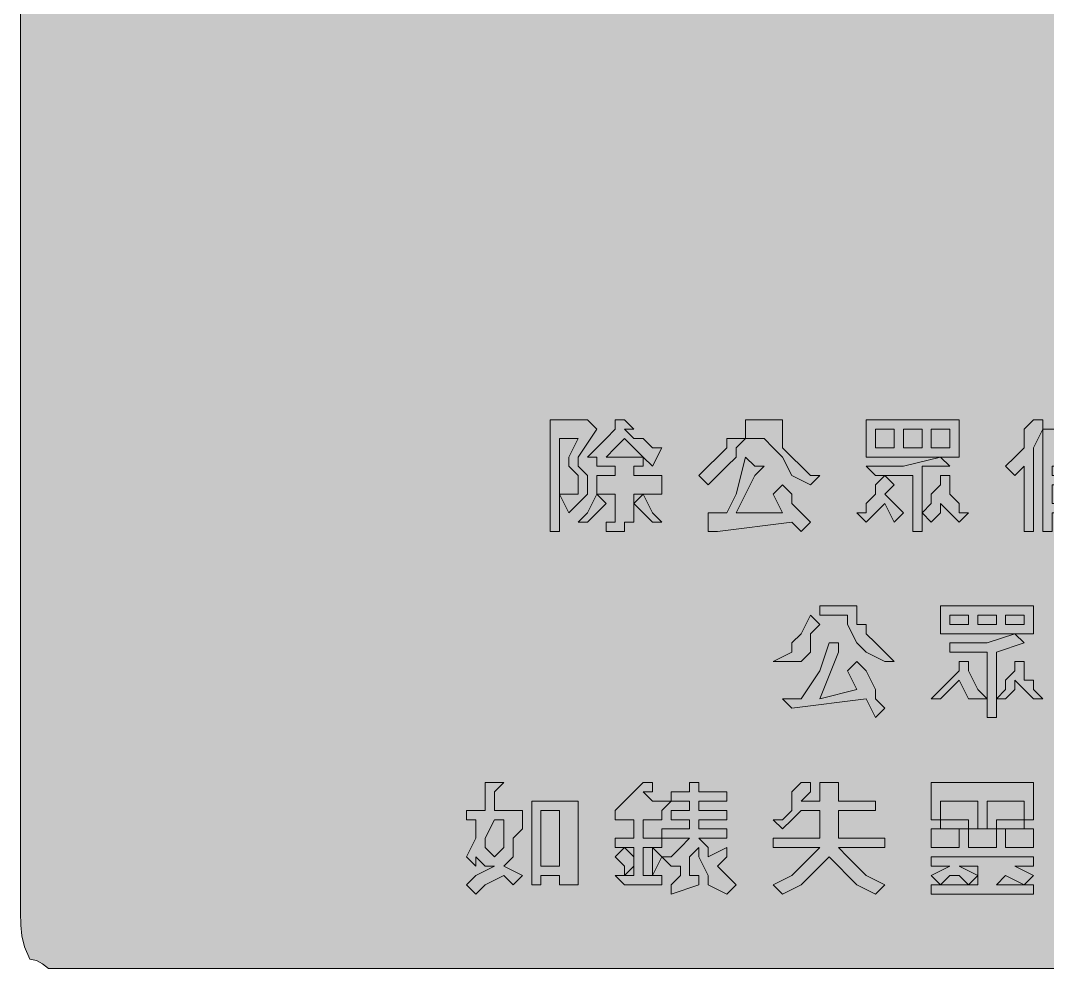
# Model space of a CAD drawing. Header units: metres. Extents: x 10 to 558, y 11 to 258.
# Drawn here: x 9.8 to 142.3, y 11 to 133.4 of the extents above; entities that cross this region are included whole.
import ezdxf

# ---------------------------------------------------------------- set-up
doc = ezdxf.new("R2010")
doc.units = ezdxf.units.M
doc.layers.add('FILL_FIREBRICK_C36B00', color=7, linetype='Continuous', true_color=0xc36b00)
doc.layers.add('FILL_WHITE_FFFFFF', color=7, linetype='Continuous', true_color=0xffffff)

msp = doc.modelspace()

# ---------------------------------------------------------------- hatches: boundary and pattern name
at = {"layer": 'FILL_FIREBRICK_C36B00', "true_color": 0xc36b00}
h = msp.add_hatch(color=7, dxfattribs=at)
h.dxf.hatch_style = 1
h.paths.add_polyline_path([(552.54, 258.22), (553.8, 258.09), (554.83, 257.73), (555.75, 257.04), (557.14, 255.43), (557.56, 254.72), (557.85, 254.04), (558.11, 252.65), (558.15, 251.04), (558.15, 18.24), (558.15, 14.64), (557.75, 14.59), (557.44, 14.43), (556.95, 13.89), (556.46, 13.12), (555.75, 12.24), (554.83, 11.55), (553.8, 11.19), (552.54, 11.06), (550.95, 11.04), (16.95, 11.04), (13.35, 11.04), (12.6, 11.64), (11.83, 12.05), (10.95, 12.24), (10.26, 13.85), (9.9, 15.24), (9.77, 16.63), (9.75, 18.24), (9.75, 251.04), (9.75, 254.64), (10.35, 255.39), (10.76, 256.16), (10.95, 257.04), (11.83, 257.23), (12.6, 257.64), (13.35, 258.24), (16.95, 258.24), (550.95, 258.24), (552.54, 258.22)])
at = {"layer": 'FILL_WHITE_FFFFFF', "true_color": 0xffffff}
h = msp.add_hatch(color=7, dxfattribs=at)
h.dxf.hatch_style = 1
h.paths.add_polyline_path([(78.15, 67.44), (78.15, 81.84), (81.75, 81.84), (82.95, 81.84), (84.15, 80.64), (81.75, 77.04), (81.75, 75.84), (82.95, 74.64), (82.95, 73.44), (82.95, 72.24), (81.75, 71.04), (80.55, 69.84), (79.35, 72.24), (79.35, 67.44), (78.15, 67.44)])
h.paths.add_polyline_path([(80.55, 72.24), (81.75, 72.24), (81.75, 73.44), (81.75, 74.64), (80.55, 75.84), (80.55, 77.04), (81.75, 79.44), (79.35, 79.44), (79.35, 72.24), (80.55, 72.24)], flags=16)
h = msp.add_hatch(color=7, dxfattribs=at)
h.dxf.hatch_style = 1
h.paths.add_polyline_path([(88.95, 75.84), (88.95, 74.64), (92.55, 74.64), (92.55, 72.24), (88.95, 72.24), (88.95, 69.84), (88.95, 68.64), (87.75, 68.64), (87.75, 67.44), (86.55, 67.44), (85.35, 67.44), (85.35, 68.64), (86.55, 68.64), (86.55, 69.84), (86.55, 72.24), (84.15, 72.24), (84.15, 74.64), (86.55, 74.64), (86.55, 75.84), (84.15, 75.84), (84.15, 77.04), (82.95, 77.04), (84.15, 78.24), (85.35, 79.44), (86.55, 80.64), (86.55, 81.84), (87.75, 81.84), (88.95, 80.64), (87.75, 80.64), (88.95, 79.44), (90.15, 79.44), (91.35, 78.24), (92.55, 78.24), (91.35, 75.84), (90.15, 77.04), (90.15, 75.84), (88.95, 75.84)])
h.paths.add_polyline_path([(88.95, 78.24), (87.75, 79.44), (86.55, 78.24), (85.35, 77.04), (90.15, 77.04), (88.95, 78.24)], flags=16)
h = msp.add_hatch(color=7, dxfattribs=at)
h.dxf.hatch_style = 1
h.paths.add_polyline_path([(108.15, 81.84), (108.15, 80.64), (108.15, 79.44), (108.15, 78.24), (109.35, 77.04), (110.55, 75.84), (111.75, 74.64), (112.95, 74.64), (111.75, 73.44), (109.35, 74.64), (108.15, 77.04), (106.95, 78.24), (105.75, 79.44), (103.35, 79.44), (103.35, 81.84), (108.15, 81.84)])
h = msp.add_hatch(color=7, dxfattribs=at)
h.dxf.hatch_style = 1
h.paths.add_polyline_path([(118.95, 81.84), (130.95, 81.84), (130.95, 77.04), (118.95, 77.04), (118.95, 81.84)])
h.paths.add_polyline_path([(120.15, 78.24), (122.55, 78.24), (122.55, 80.64), (120.15, 80.64), (120.15, 78.24)], flags=16)
h.paths.add_polyline_path([(123.75, 80.64), (123.75, 78.24), (126.15, 78.24), (126.15, 80.64), (123.75, 80.64)], flags=16)
h.paths.add_polyline_path([(129.75, 80.64), (127.35, 80.64), (127.35, 78.24), (129.75, 78.24), (129.75, 80.64)], flags=16)
h = msp.add_hatch(color=7, dxfattribs=at)
h.dxf.hatch_style = 1
h.paths.add_polyline_path([(141.75, 80.64), (140.55, 78.24), (140.55, 67.44), (139.35, 67.44), (139.35, 75.84), (138.15, 74.64), (136.95, 75.84), (138.15, 77.04), (139.35, 78.24), (139.35, 80.64), (140.55, 81.84), (141.75, 81.84), (141.75, 80.64)])
h = msp.add_hatch(color=7, dxfattribs=at)
h.dxf.hatch_style = 1
h.paths.add_polyline_path([(146.55, 75.84), (142.95, 75.84), (142.95, 74.64), (146.55, 74.64), (146.55, 73.44), (142.95, 73.44), (142.95, 71.04), (146.55, 71.04), (146.55, 69.84), (142.95, 69.84), (142.95, 67.44), (141.75, 67.44), (141.75, 80.64), (146.55, 80.64), (146.55, 75.84)])
h.paths.add_polyline_path([(145.35, 79.44), (142.95, 79.44), (142.95, 77.04), (145.35, 77.04), (145.35, 79.44)], flags=16)
h = msp.add_hatch(color=7, dxfattribs=at)
h.dxf.hatch_style = 1
h.paths.add_polyline_path([(103.35, 79.44), (102.15, 78.24), (102.15, 77.04), (100.95, 75.84), (99.75, 74.64), (98.55, 73.44), (97.35, 74.64), (98.55, 75.84), (99.75, 77.04), (100.95, 78.24), (100.95, 79.44), (102.15, 79.44), (103.35, 79.44)])
h = msp.add_hatch(color=7, dxfattribs=at)
h.dxf.hatch_style = 1
h.paths.add_polyline_path([(105.75, 75.84), (104.55, 74.64), (102.15, 69.84), (108.15, 69.84), (106.95, 72.24), (108.15, 73.44), (109.35, 72.24), (109.35, 71.04), (110.55, 69.84), (111.75, 68.64), (110.55, 67.44), (109.35, 68.64), (99.75, 67.44), (98.55, 67.44), (98.55, 69.84), (100.95, 69.84), (102.15, 72.24), (103.35, 77.04), (104.55, 75.84), (105.75, 75.84)])
h = msp.add_hatch(color=7, dxfattribs=at)
h.dxf.hatch_style = 1
h.paths.add_polyline_path([(123.75, 75.84), (128.55, 77.04), (129.75, 75.84), (126.15, 75.84), (126.15, 67.44), (124.95, 67.44), (124.95, 74.64), (120.15, 74.64), (118.95, 75.84), (123.75, 75.84)])
h = msp.add_hatch(color=7, dxfattribs=at)
h.dxf.hatch_style = 1
h.paths.add_polyline_path([(122.55, 73.44), (121.35, 72.24), (122.55, 71.04), (123.75, 69.84), (122.55, 68.64), (121.35, 71.04), (120.15, 69.84), (118.95, 68.64), (117.75, 69.84), (118.95, 69.84), (118.95, 71.04), (120.15, 72.24), (120.15, 73.44), (121.35, 74.64), (122.55, 73.44)])
h = msp.add_hatch(color=7, dxfattribs=at)
h.dxf.hatch_style = 1
h.paths.add_polyline_path([(129.75, 74.64), (129.75, 73.44), (129.75, 72.24), (130.95, 71.04), (130.95, 69.84), (132.15, 69.84), (130.95, 68.64), (129.75, 69.84), (128.55, 71.04), (128.55, 69.84), (127.35, 68.64), (126.15, 69.84), (127.35, 71.04), (127.35, 72.24), (128.55, 73.44), (128.55, 74.64), (129.75, 74.64)])
h = msp.add_hatch(color=7, dxfattribs=at)
h.dxf.hatch_style = 1
h.paths.add_polyline_path([(84.15, 69.84), (82.95, 68.64), (81.75, 68.64), (82.95, 69.84), (84.15, 72.24), (85.35, 71.04), (84.15, 69.84)])
h = msp.add_hatch(color=7, dxfattribs=at)
h.dxf.hatch_style = 1
h.paths.add_polyline_path([(91.35, 69.84), (92.55, 68.64), (91.35, 68.64), (90.15, 69.84), (88.95, 71.04), (90.15, 72.24), (91.35, 69.84)])
h = msp.add_hatch(color=7, dxfattribs=at)
h.dxf.hatch_style = 1
h.paths.add_polyline_path([(117.75, 57.84), (117.75, 56.64), (117.75, 55.44), (118.95, 55.44), (118.95, 54.24), (120.15, 53.04), (121.35, 51.84), (122.55, 50.64), (121.35, 50.64), (118.95, 51.84), (117.75, 53.04), (116.55, 55.44), (116.55, 56.64), (112.95, 56.64), (112.95, 57.84), (117.75, 57.84)])
h = msp.add_hatch(color=7, dxfattribs=at)
h.dxf.hatch_style = 1
h.paths.add_polyline_path([(128.55, 57.84), (140.55, 57.84), (140.55, 54.24), (128.55, 54.24), (128.55, 57.84)])
h.paths.add_polyline_path([(129.75, 55.44), (132.15, 55.44), (132.15, 56.64), (129.75, 56.64), (129.75, 55.44)], flags=16)
h.paths.add_polyline_path([(133.35, 56.64), (133.35, 55.44), (135.75, 55.44), (135.75, 56.64), (133.35, 56.64)], flags=16)
h.paths.add_polyline_path([(139.35, 56.64), (136.95, 56.64), (136.95, 55.44), (139.35, 55.44), (139.35, 56.64)], flags=16)
h = msp.add_hatch(color=7, dxfattribs=at)
h.dxf.hatch_style = 1
h.paths.add_polyline_path([(112.95, 55.44), (111.75, 54.24), (111.75, 51.84), (110.55, 50.64), (109.35, 50.64), (106.95, 50.64), (109.35, 51.84), (109.35, 53.04), (110.55, 54.24), (111.75, 56.64), (112.95, 55.44)])
h = msp.add_hatch(color=7, dxfattribs=at)
h.dxf.hatch_style = 1
h.paths.add_polyline_path([(110.55, 45.84), (112.95, 49.44), (114.15, 53.04), (115.35, 53.04), (115.35, 51.84), (112.95, 45.84), (117.75, 47.04), (116.55, 49.44), (117.75, 50.64), (118.95, 49.44), (120.15, 47.04), (120.15, 45.84), (121.35, 44.64), (120.15, 43.44), (118.95, 45.84), (109.35, 44.64), (108.15, 45.84), (110.55, 45.84)])
h = msp.add_hatch(color=7, dxfattribs=at)
h.dxf.hatch_style = 1
h.paths.add_polyline_path([(135.75, 43.44), (134.55, 43.44), (134.55, 51.84), (129.75, 51.84), (129.75, 53.04), (134.55, 53.04), (138.15, 54.24), (139.35, 53.04), (135.75, 51.84), (135.75, 43.44)])
h = msp.add_hatch(color=7, dxfattribs=at)
h.dxf.hatch_style = 1
h.paths.add_polyline_path([(132.15, 50.64), (132.15, 49.44), (133.35, 47.04), (134.55, 45.84), (132.15, 45.84), (130.95, 48.24), (129.75, 47.04), (128.55, 45.84), (127.35, 45.84), (128.55, 47.04), (129.75, 48.24), (130.95, 49.44), (130.95, 50.64), (132.15, 50.64)])
h = msp.add_hatch(color=7, dxfattribs=at)
h.dxf.hatch_style = 1
h.paths.add_polyline_path([(139.35, 50.64), (139.35, 49.44), (139.35, 48.24), (140.55, 48.24), (140.55, 47.04), (141.75, 45.84), (140.55, 45.84), (139.35, 47.04), (138.15, 48.24), (138.15, 47.04), (136.95, 45.84), (135.75, 45.84), (136.95, 47.04), (136.95, 48.24), (138.15, 49.44), (138.15, 50.64), (139.35, 50.64)])
h = msp.add_hatch(color=7, dxfattribs=at)
h.dxf.hatch_style = 1
h.paths.add_polyline_path([(69.75, 31.44), (69.75, 35.04), (70.95, 35.04), (72.15, 35.04), (70.95, 33.84), (70.95, 32.64), (70.95, 31.44), (74.55, 31.44), (74.55, 30.24), (74.55, 29.04), (73.35, 27.84), (73.35, 25.44), (72.15, 24.24), (74.55, 23.04), (73.35, 21.84), (72.15, 23.04), (69.75, 21.84), (68.55, 20.64), (67.35, 21.84), (68.55, 23.04), (70.95, 24.24), (69.75, 24.24), (68.55, 25.44), (68.55, 24.24), (67.35, 25.44), (68.55, 27.84), (68.55, 30.24), (67.35, 30.24), (67.35, 31.44), (69.75, 31.44)])
h.paths.add_polyline_path([(69.75, 26.64), (70.95, 25.44), (72.15, 26.64), (72.15, 27.84), (72.15, 29.04), (72.15, 30.24), (70.95, 30.24), (69.75, 27.84), (69.75, 26.64)], flags=16)
h = msp.add_hatch(color=7, dxfattribs=at)
h.dxf.hatch_style = 1
h.paths.add_polyline_path([(88.95, 26.64), (86.55, 26.64), (86.55, 27.84), (88.95, 27.84), (88.95, 30.24), (87.75, 30.24), (86.55, 30.24), (86.55, 31.44), (87.75, 32.64), (88.95, 33.84), (90.15, 35.04), (91.35, 35.04), (91.35, 33.84), (90.15, 33.84), (91.35, 32.64), (93.75, 32.64), (92.55, 31.44), (92.55, 30.24), (90.15, 30.24), (90.15, 27.84), (92.55, 27.84), (92.55, 26.64), (90.15, 26.64), (90.15, 23.04), (92.55, 23.04), (92.55, 21.84), (87.75, 21.84), (86.55, 23.04), (88.95, 23.04), (88.95, 26.64)])
h = msp.add_hatch(color=7, dxfattribs=at)
h.dxf.hatch_style = 1
h.paths.add_polyline_path([(100.95, 33.84), (100.95, 32.64), (97.35, 32.64), (97.35, 31.44), (100.95, 31.44), (100.95, 30.24), (97.35, 30.24), (97.35, 29.04), (100.95, 29.04), (100.95, 27.84), (97.35, 27.84), (98.55, 26.64), (98.55, 25.44), (100.95, 26.64), (100.95, 25.44), (99.75, 24.24), (100.95, 23.04), (102.15, 21.84), (100.95, 20.64), (98.55, 21.84), (98.55, 23.04), (97.35, 25.44), (97.35, 26.64), (96.15, 25.44), (96.15, 23.04), (97.35, 23.04), (97.35, 21.84), (93.75, 20.64), (93.75, 21.84), (94.95, 23.04), (94.95, 24.24), (93.75, 24.24), (92.55, 25.44), (93.75, 25.44), (94.95, 26.64), (96.15, 27.84), (92.55, 27.84), (92.55, 29.04), (96.15, 29.04), (96.15, 30.24), (93.75, 30.24), (93.75, 31.44), (96.15, 31.44), (96.15, 32.64), (93.75, 32.64), (93.75, 33.84), (96.15, 33.84), (96.15, 35.04), (97.35, 35.04), (97.35, 33.84), (100.95, 33.84)])
h = msp.add_hatch(color=7, dxfattribs=at)
h.dxf.hatch_style = 1
h.paths.add_polyline_path([(111.75, 33.84), (110.55, 32.64), (112.95, 32.64), (112.95, 35.04), (114.15, 35.04), (115.35, 35.04), (115.35, 33.84), (115.35, 32.64), (120.15, 32.64), (120.15, 31.44), (115.35, 31.44), (115.35, 27.84), (121.35, 27.84), (121.35, 26.64), (115.35, 26.64), (116.55, 25.44), (117.75, 24.24), (118.95, 23.04), (121.35, 21.84), (120.15, 20.64), (117.75, 21.84), (116.55, 23.04), (115.35, 24.24), (114.15, 25.44), (112.95, 24.24), (111.75, 23.04), (110.55, 21.84), (108.15, 20.64), (106.95, 21.84), (109.35, 23.04), (110.55, 24.24), (111.75, 25.44), (112.95, 26.64), (106.95, 26.64), (106.95, 27.84), (112.95, 27.84), (112.95, 31.44), (110.55, 31.44), (109.35, 30.24), (108.15, 29.04), (106.95, 30.24), (108.15, 30.24), (109.35, 31.44), (109.35, 33.84), (110.55, 35.04), (111.75, 35.04), (111.75, 33.84)])
h = msp.add_hatch(color=7, dxfattribs=at)
h.dxf.hatch_style = 1
h.paths.add_polyline_path([(140.55, 35.04), (140.55, 33.84), (140.55, 30.24), (139.35, 30.24), (139.35, 32.64), (134.55, 32.64), (134.55, 29.04), (133.35, 29.04), (133.35, 32.64), (128.55, 32.64), (128.55, 30.24), (127.35, 30.24), (127.35, 33.84), (127.35, 35.04), (140.55, 35.04)])
h = msp.add_hatch(color=7, dxfattribs=at)
h.dxf.hatch_style = 1
h.paths.add_polyline_path([(81.75, 32.64), (81.75, 21.84), (79.35, 21.84), (79.35, 23.04), (76.95, 23.04), (76.95, 21.84), (75.75, 21.84), (75.75, 32.64), (81.75, 32.64)])
h.paths.add_polyline_path([(79.35, 31.44), (76.95, 31.44), (76.95, 24.24), (79.35, 24.24), (79.35, 31.44)], flags=16)
h = msp.add_hatch(color=7, dxfattribs=at)
h.dxf.hatch_style = 1
h.paths.add_polyline_path([(132.15, 30.24), (132.15, 29.04), (128.55, 29.04), (128.55, 30.24), (132.15, 30.24)])
h = msp.add_hatch(color=7, dxfattribs=at)
h.dxf.hatch_style = 1
h.paths.add_polyline_path([(139.35, 30.24), (139.35, 29.04), (135.75, 29.04), (135.75, 30.24), (139.35, 30.24)])
h = msp.add_hatch(color=7, dxfattribs=at)
h.dxf.hatch_style = 1
h.paths.add_polyline_path([(130.95, 29.04), (130.95, 26.64), (127.35, 26.64), (127.35, 29.04), (130.95, 29.04)])
h = msp.add_hatch(color=7, dxfattribs=at)
h.dxf.hatch_style = 1
h.paths.add_polyline_path([(135.75, 29.04), (135.75, 26.64), (132.15, 26.64), (132.15, 29.04), (135.75, 29.04)])
h = msp.add_hatch(color=7, dxfattribs=at)
h.dxf.hatch_style = 1
h.paths.add_polyline_path([(140.55, 29.04), (140.55, 26.64), (136.95, 26.64), (136.95, 29.04), (140.55, 29.04)])
h = msp.add_hatch(color=7, dxfattribs=at)
h.dxf.hatch_style = 1
h.paths.add_polyline_path([(88.95, 25.44), (88.95, 24.24), (87.75, 23.04), (87.75, 24.24), (86.55, 25.44), (87.75, 26.64), (88.95, 25.44)])
h = msp.add_hatch(color=7, dxfattribs=at)
h.dxf.hatch_style = 1
h.paths.add_polyline_path([(91.35, 26.64), (92.55, 25.44), (91.35, 23.04), (91.35, 24.24), (91.35, 26.64)])
h = msp.add_hatch(color=7, dxfattribs=at)
h.dxf.hatch_style = 1
h.paths.add_polyline_path([(127.35, 20.64), (127.35, 21.84), (128.55, 21.84), (127.35, 23.04), (129.75, 24.24), (127.35, 24.24), (127.35, 25.44), (140.55, 25.44), (140.55, 24.24), (139.35, 24.24), (138.15, 24.24), (140.55, 23.04), (139.35, 21.84), (140.55, 21.84), (140.55, 20.64), (127.35, 20.64)])
h.paths.add_polyline_path([(132.15, 21.84), (130.95, 23.04), (129.75, 23.04), (128.55, 21.84), (132.15, 21.84)], flags=16)
h.paths.add_polyline_path([(133.35, 21.84), (133.35, 23.04), (132.15, 21.84), (133.35, 21.84)], flags=16)
h.paths.add_polyline_path([(133.35, 24.24), (132.15, 24.24), (130.95, 24.24), (133.35, 23.04), (133.35, 24.24)], flags=16)
h.paths.add_polyline_path([(136.95, 23.04), (135.75, 21.84), (139.35, 21.84), (136.95, 23.04)], flags=16)

# ---------------------------------------------------------------- linework, layer by layer
at = {"layer": 'FILL_FIREBRICK_C36B00', "lineweight": 0, "true_color": 0xc36b00}
msp.add_lwpolyline([(550.95, 11.04), (16.95, 11.04), (13.35, 11.04), (12.6, 11.64), (11.83, 12.05), (10.95, 12.24), (10.26, 13.85), (9.9, 15.24), (9.77, 16.63), (9.75, 18.24), (9.75, 251.04), (9.75, 254.64), (10.35, 255.39), (10.76, 256.16), (10.95, 257.04), (11.83, 257.23), (12.6, 257.64), (13.35, 258.24), (16.95, 258.24), (550.95, 258.24)], dxfattribs=at)
at = {"layer": 'FILL_WHITE_FFFFFF', "lineweight": 0, "true_color": 0xffffff}
for points in [[(78.15, 67.44), (78.15, 81.84), (81.75, 81.84), (82.95, 81.84), (84.15, 80.64), (81.75, 77.04), (81.75, 75.84), (82.95, 74.64), (82.95, 73.44), (82.95, 72.24), (81.75, 71.04), (80.55, 69.84), (79.35, 72.24), (79.35, 67.44)], [(88.95, 75.84), (88.95, 74.64), (92.55, 74.64), (92.55, 72.24), (88.95, 72.24), (88.95, 69.84), (88.95, 68.64), (87.75, 68.64), (87.75, 67.44), (86.55, 67.44), (85.35, 67.44), (85.35, 68.64), (86.55, 68.64), (86.55, 69.84), (86.55, 72.24), (84.15, 72.24), (84.15, 74.64), (86.55, 74.64), (86.55, 75.84), (84.15, 75.84), (84.15, 77.04), (82.95, 77.04), (84.15, 78.24), (85.35, 79.44), (86.55, 80.64), (86.55, 81.84), (87.75, 81.84), (88.95, 80.64), (87.75, 80.64), (88.95, 79.44), (90.15, 79.44), (91.35, 78.24), (92.55, 78.24), (91.35, 75.84), (90.15, 77.04), (90.15, 75.84)], [(108.15, 81.84), (108.15, 80.64), (108.15, 79.44), (108.15, 78.24), (109.35, 77.04), (110.55, 75.84), (111.75, 74.64), (112.95, 74.64), (111.75, 73.44), (109.35, 74.64), (108.15, 77.04), (106.95, 78.24), (105.75, 79.44), (103.35, 79.44), (103.35, 81.84)], [(118.95, 81.84), (130.95, 81.84), (130.95, 77.04), (118.95, 77.04)], [(141.75, 80.64), (140.55, 78.24), (140.55, 67.44), (139.35, 67.44), (139.35, 75.84), (138.15, 74.64), (136.95, 75.84), (138.15, 77.04), (139.35, 78.24), (139.35, 80.64), (140.55, 81.84), (141.75, 81.84)], [(120.15, 78.24), (122.55, 78.24), (122.55, 80.64), (120.15, 80.64)], [(123.75, 80.64), (123.75, 78.24), (126.15, 78.24), (126.15, 80.64)], [(129.75, 80.64), (127.35, 80.64), (127.35, 78.24), (129.75, 78.24)], [(146.55, 75.84), (142.95, 75.84), (142.95, 74.64), (146.55, 74.64), (146.55, 73.44), (142.95, 73.44), (142.95, 71.04), (146.55, 71.04), (146.55, 69.84), (142.95, 69.84), (142.95, 67.44), (141.75, 67.44), (141.75, 80.64), (146.55, 80.64)], [(80.55, 72.24), (81.75, 72.24), (81.75, 73.44), (81.75, 74.64), (80.55, 75.84), (80.55, 77.04), (81.75, 79.44), (79.35, 79.44), (79.35, 72.24)], [(88.95, 78.24), (87.75, 79.44), (86.55, 78.24), (85.35, 77.04), (90.15, 77.04)], [(103.35, 79.44), (102.15, 78.24), (102.15, 77.04), (100.95, 75.84), (99.75, 74.64), (98.55, 73.44), (97.35, 74.64), (98.55, 75.84), (99.75, 77.04), (100.95, 78.24), (100.95, 79.44), (102.15, 79.44)], [(105.75, 75.84), (104.55, 74.64), (102.15, 69.84), (108.15, 69.84), (106.95, 72.24), (108.15, 73.44), (109.35, 72.24), (109.35, 71.04), (110.55, 69.84), (111.75, 68.64), (110.55, 67.44), (109.35, 68.64), (99.75, 67.44), (98.55, 67.44), (98.55, 69.84), (100.95, 69.84), (102.15, 72.24), (103.35, 77.04), (104.55, 75.84)], [(123.75, 75.84), (128.55, 77.04), (129.75, 75.84), (126.15, 75.84), (126.15, 67.44), (124.95, 67.44), (124.95, 74.64), (120.15, 74.64), (118.95, 75.84)], [(122.55, 73.44), (121.35, 72.24), (122.55, 71.04), (123.75, 69.84), (122.55, 68.64), (121.35, 71.04), (120.15, 69.84), (118.95, 68.64), (117.75, 69.84), (118.95, 69.84), (118.95, 71.04), (120.15, 72.24), (120.15, 73.44), (121.35, 74.64)], [(129.75, 74.64), (129.75, 73.44), (129.75, 72.24), (130.95, 71.04), (130.95, 69.84), (132.15, 69.84), (130.95, 68.64), (129.75, 69.84), (128.55, 71.04), (128.55, 69.84), (127.35, 68.64), (126.15, 69.84), (127.35, 71.04), (127.35, 72.24), (128.55, 73.44), (128.55, 74.64)], [(84.15, 69.84), (82.95, 68.64), (81.75, 68.64), (82.95, 69.84), (84.15, 72.24), (85.35, 71.04)], [(91.35, 69.84), (92.55, 68.64), (91.35, 68.64), (90.15, 69.84), (88.95, 71.04), (90.15, 72.24)], [(117.75, 57.84), (117.75, 56.64), (117.75, 55.44), (118.95, 55.44), (118.95, 54.24), (120.15, 53.04), (121.35, 51.84), (122.55, 50.64), (121.35, 50.64), (118.95, 51.84), (117.75, 53.04), (116.55, 55.44), (116.55, 56.64), (112.95, 56.64), (112.95, 57.84)], [(128.55, 57.84), (140.55, 57.84), (140.55, 54.24), (128.55, 54.24)], [(112.95, 55.44), (111.75, 54.24), (111.75, 51.84), (110.55, 50.64), (109.35, 50.64), (106.95, 50.64), (109.35, 51.84), (109.35, 53.04), (110.55, 54.24), (111.75, 56.64)], [(129.75, 55.44), (132.15, 55.44), (132.15, 56.64), (129.75, 56.64)], [(133.35, 56.64), (133.35, 55.44), (135.75, 55.44), (135.75, 56.64)], [(139.35, 56.64), (136.95, 56.64), (136.95, 55.44), (139.35, 55.44)], [(110.55, 45.84), (112.95, 49.44), (114.15, 53.04), (115.35, 53.04), (115.35, 51.84), (112.95, 45.84), (117.75, 47.04), (116.55, 49.44), (117.75, 50.64), (118.95, 49.44), (120.15, 47.04), (120.15, 45.84), (121.35, 44.64), (120.15, 43.44), (118.95, 45.84), (109.35, 44.64), (108.15, 45.84)], [(135.75, 43.44), (134.55, 43.44), (134.55, 51.84), (129.75, 51.84), (129.75, 53.04), (134.55, 53.04), (138.15, 54.24), (139.35, 53.04), (135.75, 51.84)], [(132.15, 50.64), (132.15, 49.44), (133.35, 47.04), (134.55, 45.84), (132.15, 45.84), (130.95, 48.24), (129.75, 47.04), (128.55, 45.84), (127.35, 45.84), (128.55, 47.04), (129.75, 48.24), (130.95, 49.44), (130.95, 50.64)], [(139.35, 50.64), (139.35, 49.44), (139.35, 48.24), (140.55, 48.24), (140.55, 47.04), (141.75, 45.84), (140.55, 45.84), (139.35, 47.04), (138.15, 48.24), (138.15, 47.04), (136.95, 45.84), (135.75, 45.84), (136.95, 47.04), (136.95, 48.24), (138.15, 49.44), (138.15, 50.64)], [(69.75, 31.44), (69.75, 35.04), (70.95, 35.04), (72.15, 35.04), (70.95, 33.84), (70.95, 32.64), (70.95, 31.44), (74.55, 31.44), (74.55, 30.24), (74.55, 29.04), (73.35, 27.84), (73.35, 25.44), (72.15, 24.24), (74.55, 23.04), (73.35, 21.84), (72.15, 23.04), (69.75, 21.84), (68.55, 20.64), (67.35, 21.84), (68.55, 23.04), (70.95, 24.24), (69.75, 24.24), (68.55, 25.44), (68.55, 24.24), (67.35, 25.44), (68.55, 27.84), (68.55, 30.24), (67.35, 30.24), (67.35, 31.44)], [(88.95, 26.64), (86.55, 26.64), (86.55, 27.84), (88.95, 27.84), (88.95, 30.24), (87.75, 30.24), (86.55, 30.24), (86.55, 31.44), (87.75, 32.64), (88.95, 33.84), (90.15, 35.04), (91.35, 35.04), (91.35, 33.84), (90.15, 33.84), (91.35, 32.64), (93.75, 32.64), (92.55, 31.44), (92.55, 30.24), (90.15, 30.24), (90.15, 27.84), (92.55, 27.84), (92.55, 26.64), (90.15, 26.64), (90.15, 23.04), (92.55, 23.04), (92.55, 21.84), (87.75, 21.84), (86.55, 23.04), (88.95, 23.04)], [(100.95, 33.84), (100.95, 32.64), (97.35, 32.64), (97.35, 31.44), (100.95, 31.44), (100.95, 30.24), (97.35, 30.24), (97.35, 29.04), (100.95, 29.04), (100.95, 27.84), (97.35, 27.84), (98.55, 26.64), (98.55, 25.44), (100.95, 26.64), (100.95, 25.44), (99.75, 24.24), (100.95, 23.04), (102.15, 21.84), (100.95, 20.64), (98.55, 21.84), (98.55, 23.04), (97.35, 25.44), (97.35, 26.64), (96.15, 25.44), (96.15, 23.04), (97.35, 23.04), (97.35, 21.84), (93.75, 20.64), (93.75, 21.84), (94.95, 23.04), (94.95, 24.24), (93.75, 24.24), (92.55, 25.44), (93.75, 25.44), (94.95, 26.64), (96.15, 27.84), (92.55, 27.84), (92.55, 29.04), (96.15, 29.04), (96.15, 30.24), (93.75, 30.24), (93.75, 31.44), (96.15, 31.44), (96.15, 32.64), (93.75, 32.64), (93.75, 33.84), (96.15, 33.84), (96.15, 35.04), (97.35, 35.04), (97.35, 33.84)], [(111.75, 33.84), (110.55, 32.64), (112.95, 32.64), (112.95, 35.04), (114.15, 35.04), (115.35, 35.04), (115.35, 33.84), (115.35, 32.64), (120.15, 32.64), (120.15, 31.44), (115.35, 31.44), (115.35, 27.84), (121.35, 27.84), (121.35, 26.64), (115.35, 26.64), (116.55, 25.44), (117.75, 24.24), (118.95, 23.04), (121.35, 21.84), (120.15, 20.64), (117.75, 21.84), (116.55, 23.04), (115.35, 24.24), (114.15, 25.44), (112.95, 24.24), (111.75, 23.04), (110.55, 21.84), (108.15, 20.64), (106.95, 21.84), (109.35, 23.04), (110.55, 24.24), (111.75, 25.44), (112.95, 26.64), (106.95, 26.64), (106.95, 27.84), (112.95, 27.84), (112.95, 31.44), (110.55, 31.44), (109.35, 30.24), (108.15, 29.04), (106.95, 30.24), (108.15, 30.24), (109.35, 31.44), (109.35, 33.84), (110.55, 35.04), (111.75, 35.04)], [(140.55, 35.04), (140.55, 33.84), (140.55, 30.24), (139.35, 30.24), (139.35, 32.64), (134.55, 32.64), (134.55, 29.04), (133.35, 29.04), (133.35, 32.64), (128.55, 32.64), (128.55, 30.24), (127.35, 30.24), (127.35, 33.84), (127.35, 35.04)], [(81.75, 32.64), (81.75, 21.84), (79.35, 21.84), (79.35, 23.04), (76.95, 23.04), (76.95, 21.84), (75.75, 21.84), (75.75, 32.64)], [(79.35, 31.44), (76.95, 31.44), (76.95, 24.24), (79.35, 24.24)], [(69.75, 26.64), (70.95, 25.44), (72.15, 26.64), (72.15, 27.84), (72.15, 29.04), (72.15, 30.24), (70.95, 30.24), (69.75, 27.84)], [(132.15, 30.24), (132.15, 29.04), (128.55, 29.04), (128.55, 30.24)], [(139.35, 30.24), (139.35, 29.04), (135.75, 29.04), (135.75, 30.24)], [(130.95, 29.04), (130.95, 26.64), (127.35, 26.64), (127.35, 29.04)], [(135.75, 29.04), (135.75, 26.64), (132.15, 26.64), (132.15, 29.04)], [(140.55, 29.04), (140.55, 26.64), (136.95, 26.64), (136.95, 29.04)], [(88.95, 25.44), (88.95, 24.24), (87.75, 23.04), (87.75, 24.24), (86.55, 25.44), (87.75, 26.64)], [(91.35, 26.64), (92.55, 25.44), (91.35, 23.04), (91.35, 24.24)], [(127.35, 20.64), (127.35, 21.84), (128.55, 21.84), (127.35, 23.04), (129.75, 24.24), (127.35, 24.24), (127.35, 25.44), (140.55, 25.44), (140.55, 24.24), (139.35, 24.24), (138.15, 24.24), (140.55, 23.04), (139.35, 21.84), (140.55, 21.84), (140.55, 20.64)], [(133.35, 24.24), (132.15, 24.24), (130.95, 24.24), (133.35, 23.04)], [(132.15, 21.84), (130.95, 23.04), (129.75, 23.04), (128.55, 21.84)], [(133.35, 21.84), (133.35, 23.04), (132.15, 21.84)], [(136.95, 23.04), (135.75, 21.84), (139.35, 21.84)]]:
    msp.add_lwpolyline(points, close=True, dxfattribs=at)

doc.saveas('drawing.dxf')
